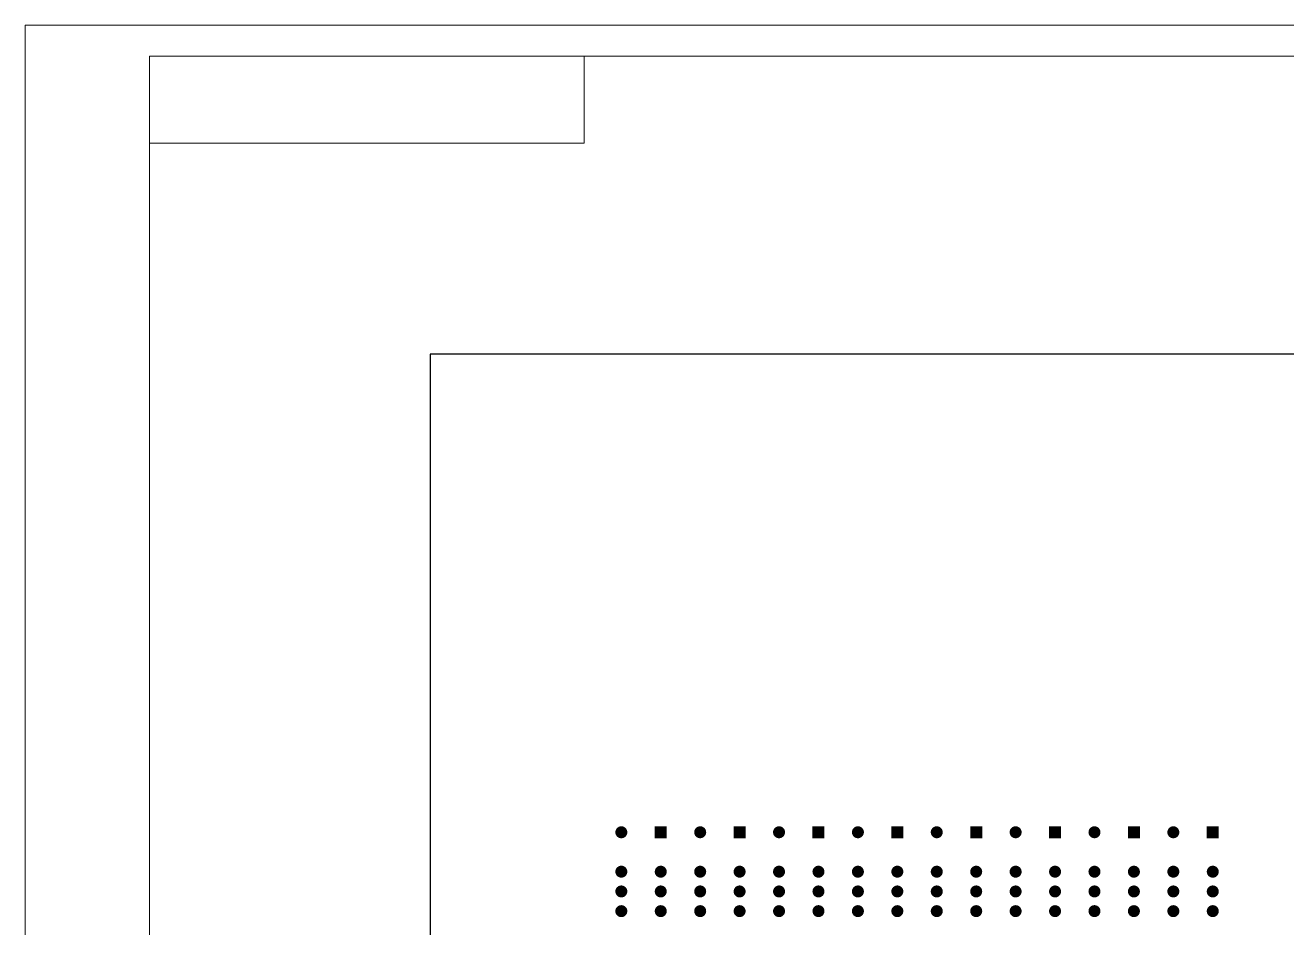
# Model space of a CAD drawing. Extents: x 25 to 880, y 8 to 306.
# Drawn here: x 460 to 663.2, y 160.7 to 306 of the extents above; entities that cross this region are included whole.
import ezdxf

# ---------------------------------------------------------------- set-up
doc = ezdxf.new("R2010")
doc.units = 0
doc.header["$MEASUREMENT"] = 0
doc.layers.add('BOT_SILK', color=7, linetype='Continuous')
doc.layers.add('РАМКА', color=7, linetype='Continuous', lineweight=0)

msp = doc.modelspace()

# ---------------------------------------------------------------- linework, layer by layer
at = {"layer": 'BOT_SILK'}
msp.add_lwpolyline([(816.35, 253.07), (525.2, 253.07), (525.2, 124.48), (816.35, 124.48)], close=True, dxfattribs=at)
at = {"layer": 'BOT_SILK', "const_width": 0.25}
for points in [[(556.84, 176.08, -1), (555.16, 176.08, -1)], [(569.54, 176.08, -1), (567.86, 176.08, -1)], [(582.24, 176.08, -1), (580.56, 176.08, -1)], [(594.94, 176.08, -1), (593.26, 176.08, -1)], [(607.64, 176.08, -1), (605.96, 176.08, -1)], [(620.34, 176.08, -1), (618.66, 176.08, -1)], [(633.04, 176.08, -1), (631.36, 176.08, -1)], [(645.74, 176.08, -1), (644.06, 176.08, -1)], [(556.84, 169.73, -1), (555.16, 169.73, -1)], [(563.19, 169.73, -1), (561.51, 169.73, -1)], [(569.54, 169.73, -1), (567.86, 169.73, -1)], [(575.89, 169.73, -1), (574.21, 169.73, -1)], [(582.24, 169.73, -1), (580.56, 169.73, -1)], [(588.59, 169.73, -1), (586.91, 169.73, -1)], [(594.94, 169.73, -1), (593.26, 169.73, -1)], [(601.29, 169.73, -1), (599.61, 169.73, -1)], [(607.64, 169.73, -1), (605.96, 169.73, -1)], [(613.99, 169.73, -1), (612.31, 169.73, -1)], [(620.34, 169.73, -1), (618.66, 169.73, -1)], [(626.69, 169.73, -1), (625.01, 169.73, -1)], [(633.04, 169.73, -1), (631.36, 169.73, -1)], [(639.39, 169.73, -1), (637.71, 169.73, -1)], [(645.74, 169.73, -1), (644.06, 169.73, -1)], [(652.09, 169.73, -1), (650.41, 169.73, -1)], [(556.84, 166.55, -1), (555.16, 166.55, -1)], [(563.19, 166.55, -1), (561.51, 166.55, -1)], [(569.54, 166.55, -1), (567.86, 166.55, -1)], [(575.89, 166.55, -1), (574.21, 166.55, -1)], [(582.24, 166.55, -1), (580.56, 166.55, -1)], [(588.59, 166.55, -1), (586.91, 166.55, -1)], [(594.94, 166.55, -1), (593.26, 166.55, -1)], [(601.29, 166.55, -1), (599.61, 166.55, -1)], [(607.64, 166.55, -1), (605.96, 166.55, -1)], [(613.99, 166.55, -1), (612.31, 166.55, -1)], [(620.34, 166.55, -1), (618.66, 166.55, -1)], [(626.69, 166.55, -1), (625.01, 166.55, -1)], [(633.04, 166.55, -1), (631.36, 166.55, -1)], [(639.39, 166.55, -1), (637.71, 166.55, -1)], [(645.74, 166.55, -1), (644.06, 166.55, -1)], [(652.09, 166.55, -1), (650.41, 166.55, -1)], [(556.84, 163.38, -1), (555.16, 163.38, -1)], [(563.19, 163.38, -1), (561.51, 163.38, -1)], [(569.54, 163.38, -1), (567.86, 163.38, -1)], [(575.89, 163.38, -1), (574.21, 163.38, -1)], [(582.24, 163.38, -1), (580.56, 163.38, -1)], [(588.59, 163.38, -1), (586.91, 163.38, -1)], [(594.94, 163.38, -1), (593.26, 163.38, -1)], [(601.29, 163.38, -1), (599.61, 163.38, -1)], [(607.64, 163.38, -1), (605.96, 163.38, -1)], [(613.99, 163.38, -1), (612.31, 163.38, -1)], [(620.34, 163.38, -1), (618.66, 163.38, -1)], [(626.69, 163.38, -1), (625.01, 163.38, -1)], [(633.04, 163.38, -1), (631.36, 163.38, -1)], [(639.39, 163.38, -1), (637.71, 163.38, -1)], [(645.74, 163.38, -1), (644.06, 163.38, -1)], [(652.09, 163.38, -1), (650.41, 163.38, -1)]]:
    msp.add_lwpolyline(points, format="xyb", close=True, dxfattribs=at)
for points in [[(555.44, 176.71), (555.44, 175.44)], [(555.69, 176.86), (555.69, 175.29)], [(555.94, 176.92), (555.94, 175.24)], [(556.19, 176.9), (556.19, 175.26)], [(556.44, 176.8), (556.44, 175.36)], [(561.69, 176.92), (561.69, 175.23)], [(561.94, 176.92), (561.94, 175.23)], [(562.19, 176.92), (562.19, 175.23)], [(562.44, 176.92), (562.44, 175.23)], [(562.69, 176.92), (562.69, 175.23)], [(562.94, 176.92), (562.94, 175.23)], [(563.19, 176.92), (563.19, 175.23)], [(568.19, 176.75), (568.19, 175.4)], [(568.44, 176.88), (568.44, 175.27)], [(568.69, 176.92), (568.69, 175.24)], [(568.94, 176.89), (568.94, 175.27)], [(569.19, 176.76), (569.19, 175.39)], [(574.44, 176.92), (574.44, 175.23)], [(574.69, 176.92), (574.69, 175.23)], [(574.94, 176.92), (574.94, 175.23)], [(575.19, 176.92), (575.19, 175.23)], [(575.44, 176.92), (575.44, 175.23)], [(575.69, 176.92), (575.69, 175.23)], [(580.94, 176.79), (580.94, 175.37)], [(581.19, 176.9), (581.19, 175.26)], [(581.44, 176.92), (581.44, 175.24)], [(581.69, 176.87), (581.69, 175.29)], [(581.94, 176.72), (581.94, 175.43)], [(586.94, 176.92), (586.94, 175.23)], [(587.19, 176.92), (587.19, 175.23)], [(587.44, 176.92), (587.44, 175.23)], [(587.69, 176.92), (587.69, 175.23)], [(587.94, 176.92), (587.94, 175.23)], [(588.19, 176.92), (588.19, 175.23)], [(588.44, 176.92), (588.44, 175.23)], [(593.69, 176.82), (593.69, 175.34)], [(593.94, 176.91), (593.94, 175.25)], [(594.19, 176.92), (594.19, 175.24)], [(594.44, 176.85), (594.44, 175.31)], [(594.69, 176.68), (594.69, 175.48)], [(599.69, 176.92), (599.69, 175.23)], [(599.94, 176.92), (599.94, 175.23)], [(600.19, 176.92), (600.19, 175.23)], [(600.44, 176.92), (600.44, 175.23)], [(600.69, 176.92), (600.69, 175.23)], [(600.94, 176.92), (600.94, 175.23)], [(601.19, 176.92), (601.19, 175.23)], [(606.19, 176.66), (606.19, 175.49)], [(606.44, 176.84), (606.44, 175.31)], [(606.69, 176.91), (606.69, 175.24)], [(606.94, 176.91), (606.94, 175.25)], [(607.19, 176.82), (607.19, 175.33)], [(612.44, 176.92), (612.44, 175.23)], [(612.69, 176.92), (612.69, 175.23)], [(612.94, 176.92), (612.94, 175.23)], [(613.19, 176.92), (613.19, 175.23)], [(613.44, 176.92), (613.44, 175.23)], [(613.69, 176.92), (613.69, 175.23)], [(613.94, 176.92), (613.94, 175.23)], [(618.94, 176.71), (618.94, 175.44)], [(619.19, 176.86), (619.19, 175.29)], [(619.44, 176.92), (619.44, 175.24)], [(619.69, 176.9), (619.69, 175.26)], [(619.94, 176.8), (619.94, 175.36)], [(625.19, 176.92), (625.19, 175.23)], [(625.44, 176.92), (625.44, 175.23)], [(625.69, 176.92), (625.69, 175.23)], [(625.94, 176.92), (625.94, 175.23)], [(626.19, 176.92), (626.19, 175.23)], [(626.44, 176.92), (626.44, 175.23)], [(626.69, 176.92), (626.69, 175.23)], [(631.69, 176.75), (631.69, 175.4)], [(631.94, 176.88), (631.94, 175.27)], [(632.19, 176.92), (632.19, 175.24)], [(632.44, 176.89), (632.44, 175.27)], [(632.69, 176.76), (632.69, 175.39)], [(637.94, 176.92), (637.94, 175.23)], [(638.19, 176.92), (638.19, 175.23)], [(638.44, 176.92), (638.44, 175.23)], [(638.69, 176.92), (638.69, 175.23)], [(638.94, 176.92), (638.94, 175.23)], [(639.19, 176.92), (639.19, 175.23)], [(644.44, 176.79), (644.44, 175.37)], [(644.69, 176.9), (644.69, 175.26)], [(644.94, 176.92), (644.94, 175.24)], [(645.19, 176.87), (645.19, 175.29)], [(645.44, 176.72), (645.44, 175.43)], [(650.44, 176.92), (650.44, 175.23)], [(650.69, 176.92), (650.69, 175.23)], [(650.94, 176.92), (650.94, 175.23)], [(651.19, 176.92), (651.19, 175.23)], [(651.44, 176.92), (651.44, 175.23)], [(651.69, 176.92), (651.69, 175.23)], [(651.94, 176.92), (651.94, 175.23)], [(555.19, 176.33), (555.19, 175.83)], [(556.69, 176.56), (556.69, 175.6)], [(567.94, 176.45), (567.94, 175.7)], [(569.44, 176.48), (569.44, 175.68)], [(580.69, 176.54), (580.69, 175.62)], [(582.19, 176.36), (582.19, 175.79)], [(593.44, 176.61), (593.44, 175.55)], [(607.44, 176.62), (607.44, 175.53)], [(618.69, 176.33), (618.69, 175.83)], [(620.19, 176.56), (620.19, 175.6)], [(631.44, 176.45), (631.44, 175.7)], [(632.94, 176.48), (632.94, 175.68)], [(644.19, 176.54), (644.19, 175.62)], [(645.69, 176.36), (645.69, 175.79)], [(555.94, 170.57), (555.94, 168.89)], [(556.19, 170.55), (556.19, 168.91)], [(562.19, 170.56), (562.19, 168.9)], [(562.44, 170.57), (562.44, 168.89)], [(568.69, 170.57), (568.69, 168.89)], [(574.94, 170.56), (574.94, 168.89)], [(575.19, 170.56), (575.19, 168.9)], [(581.19, 170.55), (581.19, 168.91)], [(581.44, 170.57), (581.44, 168.89)], [(587.69, 170.57), (587.69, 168.89)], [(587.94, 170.55), (587.94, 168.91)], [(593.94, 170.56), (593.94, 168.9)], [(594.19, 170.57), (594.19, 168.89)], [(600.44, 170.57), (600.44, 168.89)], [(606.69, 170.56), (606.69, 168.89)], [(606.94, 170.56), (606.94, 168.9)], [(612.94, 170.55), (612.94, 168.91)], [(613.19, 170.57), (613.19, 168.89)], [(619.44, 170.57), (619.44, 168.89)], [(619.69, 170.55), (619.69, 168.91)], [(625.69, 170.56), (625.69, 168.9)], [(625.94, 170.57), (625.94, 168.89)], [(632.19, 170.57), (632.19, 168.89)], [(638.44, 170.56), (638.44, 168.89)], [(638.69, 170.56), (638.69, 168.9)], [(644.69, 170.55), (644.69, 168.91)], [(644.94, 170.57), (644.94, 168.89)], [(651.19, 170.57), (651.19, 168.89)], [(651.44, 170.55), (651.44, 168.91)], [(555.19, 169.98), (555.19, 169.48)], [(555.44, 170.36), (555.44, 169.09)], [(555.69, 170.51), (555.69, 168.94)], [(556.44, 170.45), (556.44, 169.01)], [(556.69, 170.21), (556.69, 169.25)], [(561.69, 170.26), (561.69, 169.2)], [(561.94, 170.47), (561.94, 168.99)], [(562.69, 170.5), (562.69, 168.96)], [(562.94, 170.33), (562.94, 169.13)], [(567.94, 170.1), (567.94, 169.35)], [(568.19, 170.4), (568.19, 169.05)], [(568.44, 170.53), (568.44, 168.92)], [(568.94, 170.54), (568.94, 168.92)], [(569.19, 170.41), (569.19, 169.04)], [(569.44, 170.13), (569.44, 169.33)], [(574.44, 170.31), (574.44, 169.14)], [(574.69, 170.49), (574.69, 168.96)], [(575.44, 170.47), (575.44, 168.98)], [(575.69, 170.27), (575.69, 169.18)], [(580.69, 170.19), (580.69, 169.27)], [(580.94, 170.44), (580.94, 169.02)], [(581.69, 170.52), (581.69, 168.94)], [(581.94, 170.37), (581.94, 169.08)], [(582.19, 170.01), (582.19, 169.44)], [(586.94, 169.98), (586.94, 169.48)], [(587.19, 170.36), (587.19, 169.09)], [(587.44, 170.51), (587.44, 168.94)], [(588.19, 170.45), (588.19, 169.01)], [(588.44, 170.21), (588.44, 169.25)], [(593.44, 170.26), (593.44, 169.2)], [(593.69, 170.47), (593.69, 168.99)], [(594.44, 170.5), (594.44, 168.96)], [(594.69, 170.33), (594.69, 169.13)], [(599.69, 170.1), (599.69, 169.35)], [(599.94, 170.4), (599.94, 169.05)], [(600.19, 170.53), (600.19, 168.92)], [(600.69, 170.54), (600.69, 168.92)], [(600.94, 170.41), (600.94, 169.04)], [(601.19, 170.13), (601.19, 169.33)], [(606.19, 170.31), (606.19, 169.14)], [(606.44, 170.49), (606.44, 168.96)], [(607.19, 170.47), (607.19, 168.98)], [(607.44, 170.27), (607.44, 169.18)], [(612.44, 170.19), (612.44, 169.27)], [(612.69, 170.44), (612.69, 169.02)], [(613.44, 170.52), (613.44, 168.94)], [(613.69, 170.37), (613.69, 169.08)], [(613.94, 170.01), (613.94, 169.44)], [(618.69, 169.98), (618.69, 169.48)], [(618.94, 170.36), (618.94, 169.09)], [(619.19, 170.51), (619.19, 168.94)], [(619.94, 170.45), (619.94, 169.01)], [(620.19, 170.21), (620.19, 169.25)], [(625.19, 170.26), (625.19, 169.2)], [(625.44, 170.47), (625.44, 168.99)], [(626.19, 170.5), (626.19, 168.96)], [(626.44, 170.33), (626.44, 169.13)], [(631.44, 170.1), (631.44, 169.35)], [(631.69, 170.4), (631.69, 169.05)], [(631.94, 170.53), (631.94, 168.92)], [(632.44, 170.54), (632.44, 168.92)], [(632.69, 170.41), (632.69, 169.04)], [(632.94, 170.13), (632.94, 169.33)], [(637.94, 170.31), (637.94, 169.14)], [(638.19, 170.49), (638.19, 168.96)], [(638.94, 170.47), (638.94, 168.98)], [(639.19, 170.27), (639.19, 169.18)], [(644.19, 170.19), (644.19, 169.27)], [(644.44, 170.44), (644.44, 169.02)], [(645.19, 170.52), (645.19, 168.94)], [(645.44, 170.37), (645.44, 169.08)], [(645.69, 170.01), (645.69, 169.44)], [(650.44, 169.98), (650.44, 169.48)], [(650.69, 170.36), (650.69, 169.09)], [(650.94, 170.51), (650.94, 168.94)], [(651.69, 170.45), (651.69, 169.01)], [(651.94, 170.21), (651.94, 169.25)], [(555.19, 166.8), (555.19, 166.31)], [(555.44, 167.19), (555.44, 165.92)], [(555.69, 167.34), (555.69, 165.77)], [(555.94, 167.39), (555.94, 165.71)], [(556.19, 167.37), (556.19, 165.73)], [(556.44, 167.27), (556.44, 165.84)], [(556.69, 167.03), (556.69, 166.07)], [(561.69, 167.08), (561.69, 166.02)], [(561.94, 167.29), (561.94, 165.81)], [(562.19, 167.38), (562.19, 165.72)], [(562.44, 167.39), (562.44, 165.72)], [(562.69, 167.32), (562.69, 165.78)], [(562.94, 167.15), (562.94, 165.95)], [(567.94, 166.93), (567.94, 166.18)], [(568.19, 167.23), (568.19, 165.88)], [(568.44, 167.36), (568.44, 165.75)], [(568.69, 167.4), (568.69, 165.71)], [(568.94, 167.36), (568.94, 165.75)], [(569.19, 167.24), (569.19, 165.87)], [(569.44, 166.95), (569.44, 166.16)], [(574.44, 167.14), (574.44, 165.97)], [(574.69, 167.32), (574.69, 165.79)], [(574.94, 167.39), (574.94, 165.72)], [(575.19, 167.38), (575.19, 165.72)], [(575.44, 167.3), (575.44, 165.81)], [(575.69, 167.1), (575.69, 166.01)], [(580.69, 167.01), (580.69, 166.09)], [(580.94, 167.26), (580.94, 165.84)], [(581.19, 167.37), (581.19, 165.74)], [(581.44, 167.4), (581.44, 165.71)], [(581.69, 167.34), (581.69, 165.76)], [(581.94, 167.2), (581.94, 165.91)], [(582.19, 166.84), (582.19, 166.27)], [(586.94, 166.8), (586.94, 166.31)], [(587.19, 167.19), (587.19, 165.92)], [(587.44, 167.34), (587.44, 165.77)], [(587.69, 167.39), (587.69, 165.71)], [(587.94, 167.37), (587.94, 165.73)], [(588.19, 167.27), (588.19, 165.84)], [(588.44, 167.03), (588.44, 166.07)], [(593.44, 167.08), (593.44, 166.02)], [(593.69, 167.29), (593.69, 165.81)], [(593.94, 167.38), (593.94, 165.72)], [(594.19, 167.39), (594.19, 165.72)], [(594.44, 167.32), (594.44, 165.78)], [(594.69, 167.15), (594.69, 165.95)], [(599.69, 166.93), (599.69, 166.18)], [(599.94, 167.23), (599.94, 165.88)], [(600.19, 167.36), (600.19, 165.75)], [(600.44, 167.4), (600.44, 165.71)], [(600.69, 167.36), (600.69, 165.75)], [(600.94, 167.24), (600.94, 165.87)], [(601.19, 166.95), (601.19, 166.16)], [(606.19, 167.14), (606.19, 165.97)], [(606.44, 167.32), (606.44, 165.79)], [(606.69, 167.39), (606.69, 165.72)], [(606.94, 167.38), (606.94, 165.72)], [(607.19, 167.3), (607.19, 165.81)], [(607.44, 167.1), (607.44, 166.01)], [(612.44, 167.01), (612.44, 166.09)], [(612.69, 167.26), (612.69, 165.84)], [(612.94, 167.37), (612.94, 165.74)], [(613.19, 167.4), (613.19, 165.71)], [(613.44, 167.34), (613.44, 165.76)], [(613.69, 167.2), (613.69, 165.91)], [(613.94, 166.84), (613.94, 166.27)], [(618.69, 166.8), (618.69, 166.31)], [(618.94, 167.19), (618.94, 165.92)], [(619.19, 167.34), (619.19, 165.77)], [(619.44, 167.39), (619.44, 165.71)], [(619.69, 167.37), (619.69, 165.73)], [(619.94, 167.27), (619.94, 165.84)], [(620.19, 167.03), (620.19, 166.07)], [(625.19, 167.08), (625.19, 166.02)], [(625.44, 167.29), (625.44, 165.81)], [(625.69, 167.38), (625.69, 165.72)], [(625.94, 167.39), (625.94, 165.72)], [(626.19, 167.32), (626.19, 165.78)], [(626.44, 167.15), (626.44, 165.95)], [(631.44, 166.93), (631.44, 166.18)], [(631.69, 167.23), (631.69, 165.88)], [(631.94, 167.36), (631.94, 165.75)], [(632.19, 167.4), (632.19, 165.71)], [(632.44, 167.36), (632.44, 165.75)], [(632.69, 167.24), (632.69, 165.87)], [(632.94, 166.95), (632.94, 166.16)], [(637.94, 167.14), (637.94, 165.97)], [(638.19, 167.32), (638.19, 165.79)], [(638.44, 167.39), (638.44, 165.72)], [(638.69, 167.38), (638.69, 165.72)], [(638.94, 167.3), (638.94, 165.81)], [(639.19, 167.1), (639.19, 166.01)], [(644.19, 167.01), (644.19, 166.09)], [(644.44, 167.26), (644.44, 165.84)], [(644.69, 167.37), (644.69, 165.74)], [(644.94, 167.4), (644.94, 165.71)], [(645.19, 167.34), (645.19, 165.76)], [(645.44, 167.2), (645.44, 165.91)], [(645.69, 166.84), (645.69, 166.27)], [(650.44, 166.8), (650.44, 166.31)], [(650.69, 167.19), (650.69, 165.92)], [(650.94, 167.34), (650.94, 165.77)], [(651.19, 167.39), (651.19, 165.71)], [(651.44, 167.37), (651.44, 165.73)], [(651.69, 167.27), (651.69, 165.84)], [(651.94, 167.03), (651.94, 166.07)], [(555.19, 163.63), (555.19, 163.13)], [(555.44, 164.01), (555.44, 162.74)], [(555.69, 164.16), (555.69, 162.59)], [(555.94, 164.22), (555.94, 162.54)], [(556.19, 164.2), (556.19, 162.56)], [(556.44, 164.1), (556.44, 162.66)], [(556.69, 163.86), (556.69, 162.9)], [(561.69, 163.91), (561.69, 162.85)], [(561.94, 164.12), (561.94, 162.64)], [(562.19, 164.21), (562.19, 162.55)], [(562.44, 164.22), (562.44, 162.54)], [(562.69, 164.15), (562.69, 162.61)], [(562.94, 163.98), (562.94, 162.78)], [(567.94, 163.75), (567.94, 163)], [(568.19, 164.05), (568.19, 162.7)], [(568.44, 164.18), (568.44, 162.57)], [(568.69, 164.22), (568.69, 162.54)], [(568.94, 164.19), (568.94, 162.57)], [(569.19, 164.06), (569.19, 162.69)], [(569.44, 163.78), (569.44, 162.98)], [(574.44, 163.96), (574.44, 162.79)], [(574.69, 164.14), (574.69, 162.61)], [(574.94, 164.21), (574.94, 162.54)], [(575.19, 164.21), (575.19, 162.55)], [(575.44, 164.12), (575.44, 162.63)], [(575.69, 163.92), (575.69, 162.83)], [(580.69, 163.84), (580.69, 162.92)], [(580.94, 164.09), (580.94, 162.67)], [(581.19, 164.2), (581.19, 162.56)], [(581.44, 164.22), (581.44, 162.54)], [(581.69, 164.17), (581.69, 162.59)], [(581.94, 164.02), (581.94, 162.73)], [(582.19, 163.66), (582.19, 163.09)], [(586.94, 163.63), (586.94, 163.13)], [(587.19, 164.01), (587.19, 162.74)], [(587.44, 164.16), (587.44, 162.59)], [(587.69, 164.22), (587.69, 162.54)], [(587.94, 164.2), (587.94, 162.56)], [(588.19, 164.1), (588.19, 162.66)], [(588.44, 163.86), (588.44, 162.9)], [(593.44, 163.91), (593.44, 162.85)], [(593.69, 164.12), (593.69, 162.64)], [(593.94, 164.21), (593.94, 162.55)], [(594.19, 164.22), (594.19, 162.54)], [(594.44, 164.15), (594.44, 162.61)], [(594.69, 163.98), (594.69, 162.78)], [(599.69, 163.75), (599.69, 163)], [(599.94, 164.05), (599.94, 162.7)], [(600.19, 164.18), (600.19, 162.57)], [(600.44, 164.22), (600.44, 162.54)], [(600.69, 164.19), (600.69, 162.57)], [(600.94, 164.06), (600.94, 162.69)], [(601.19, 163.78), (601.19, 162.98)], [(606.19, 163.96), (606.19, 162.79)], [(606.44, 164.14), (606.44, 162.61)], [(606.69, 164.21), (606.69, 162.54)], [(606.94, 164.21), (606.94, 162.55)], [(607.19, 164.12), (607.19, 162.63)], [(607.44, 163.92), (607.44, 162.83)], [(612.44, 163.84), (612.44, 162.92)], [(612.69, 164.09), (612.69, 162.67)], [(612.94, 164.2), (612.94, 162.56)], [(613.19, 164.22), (613.19, 162.54)], [(613.44, 164.17), (613.44, 162.59)], [(613.69, 164.02), (613.69, 162.73)], [(613.94, 163.66), (613.94, 163.09)], [(618.69, 163.63), (618.69, 163.13)], [(618.94, 164.01), (618.94, 162.74)], [(619.19, 164.16), (619.19, 162.59)], [(619.44, 164.22), (619.44, 162.54)], [(619.69, 164.2), (619.69, 162.56)], [(619.94, 164.1), (619.94, 162.66)], [(620.19, 163.86), (620.19, 162.9)], [(625.19, 163.91), (625.19, 162.85)], [(625.44, 164.12), (625.44, 162.64)], [(625.69, 164.21), (625.69, 162.55)], [(625.94, 164.22), (625.94, 162.54)], [(626.19, 164.15), (626.19, 162.61)], [(626.44, 163.98), (626.44, 162.78)], [(631.44, 163.75), (631.44, 163)], [(631.69, 164.05), (631.69, 162.7)], [(631.94, 164.18), (631.94, 162.57)], [(632.19, 164.22), (632.19, 162.54)], [(632.44, 164.19), (632.44, 162.57)], [(632.69, 164.06), (632.69, 162.69)], [(632.94, 163.78), (632.94, 162.98)], [(637.94, 163.96), (637.94, 162.79)], [(638.19, 164.14), (638.19, 162.61)], [(638.44, 164.21), (638.44, 162.54)], [(638.69, 164.21), (638.69, 162.55)], [(638.94, 164.12), (638.94, 162.63)], [(639.19, 163.92), (639.19, 162.83)], [(644.19, 163.84), (644.19, 162.92)], [(644.44, 164.09), (644.44, 162.67)], [(644.69, 164.2), (644.69, 162.56)], [(644.94, 164.22), (644.94, 162.54)], [(645.19, 164.17), (645.19, 162.59)], [(645.44, 164.02), (645.44, 162.73)], [(645.69, 163.66), (645.69, 163.09)], [(650.44, 163.63), (650.44, 163.13)], [(650.69, 164.01), (650.69, 162.74)], [(650.94, 164.16), (650.94, 162.59)], [(651.19, 164.22), (651.19, 162.54)], [(651.44, 164.2), (651.44, 162.56)], [(651.69, 164.1), (651.69, 162.66)], [(651.94, 163.86), (651.94, 162.9)]]:
    msp.add_lwpolyline(points, dxfattribs=at)
for points in [[(563.19, 176.92), (561.51, 176.92), (561.51, 175.23), (563.19, 175.23)], [(575.89, 176.92), (574.21, 176.92), (574.21, 175.23), (575.89, 175.23)], [(588.59, 176.92), (586.91, 176.92), (586.91, 175.23), (588.59, 175.23)], [(601.29, 176.92), (599.61, 176.92), (599.61, 175.23), (601.29, 175.23)], [(613.99, 176.92), (612.31, 176.92), (612.31, 175.23), (613.99, 175.23)], [(626.69, 176.92), (625.01, 176.92), (625.01, 175.23), (626.69, 175.23)], [(639.39, 176.92), (637.71, 176.92), (637.71, 175.23), (639.39, 175.23)], [(652.09, 176.92), (650.41, 176.92), (650.41, 175.23), (652.09, 175.23)]]:
    msp.add_lwpolyline(points, close=True, dxfattribs=at)
at = {"layer": 'РАМКА'}
for p, q in [((460, 306), (460, 9)), ((880, 306), (460, 306)), ((480, 301), (875, 301)), ((480, 14), (480, 301)), ((550, 287), (550, 301)), ((480, 287), (550, 287))]:
    msp.add_line(p, q, dxfattribs=at)

doc.saveas('drawing.dxf')
